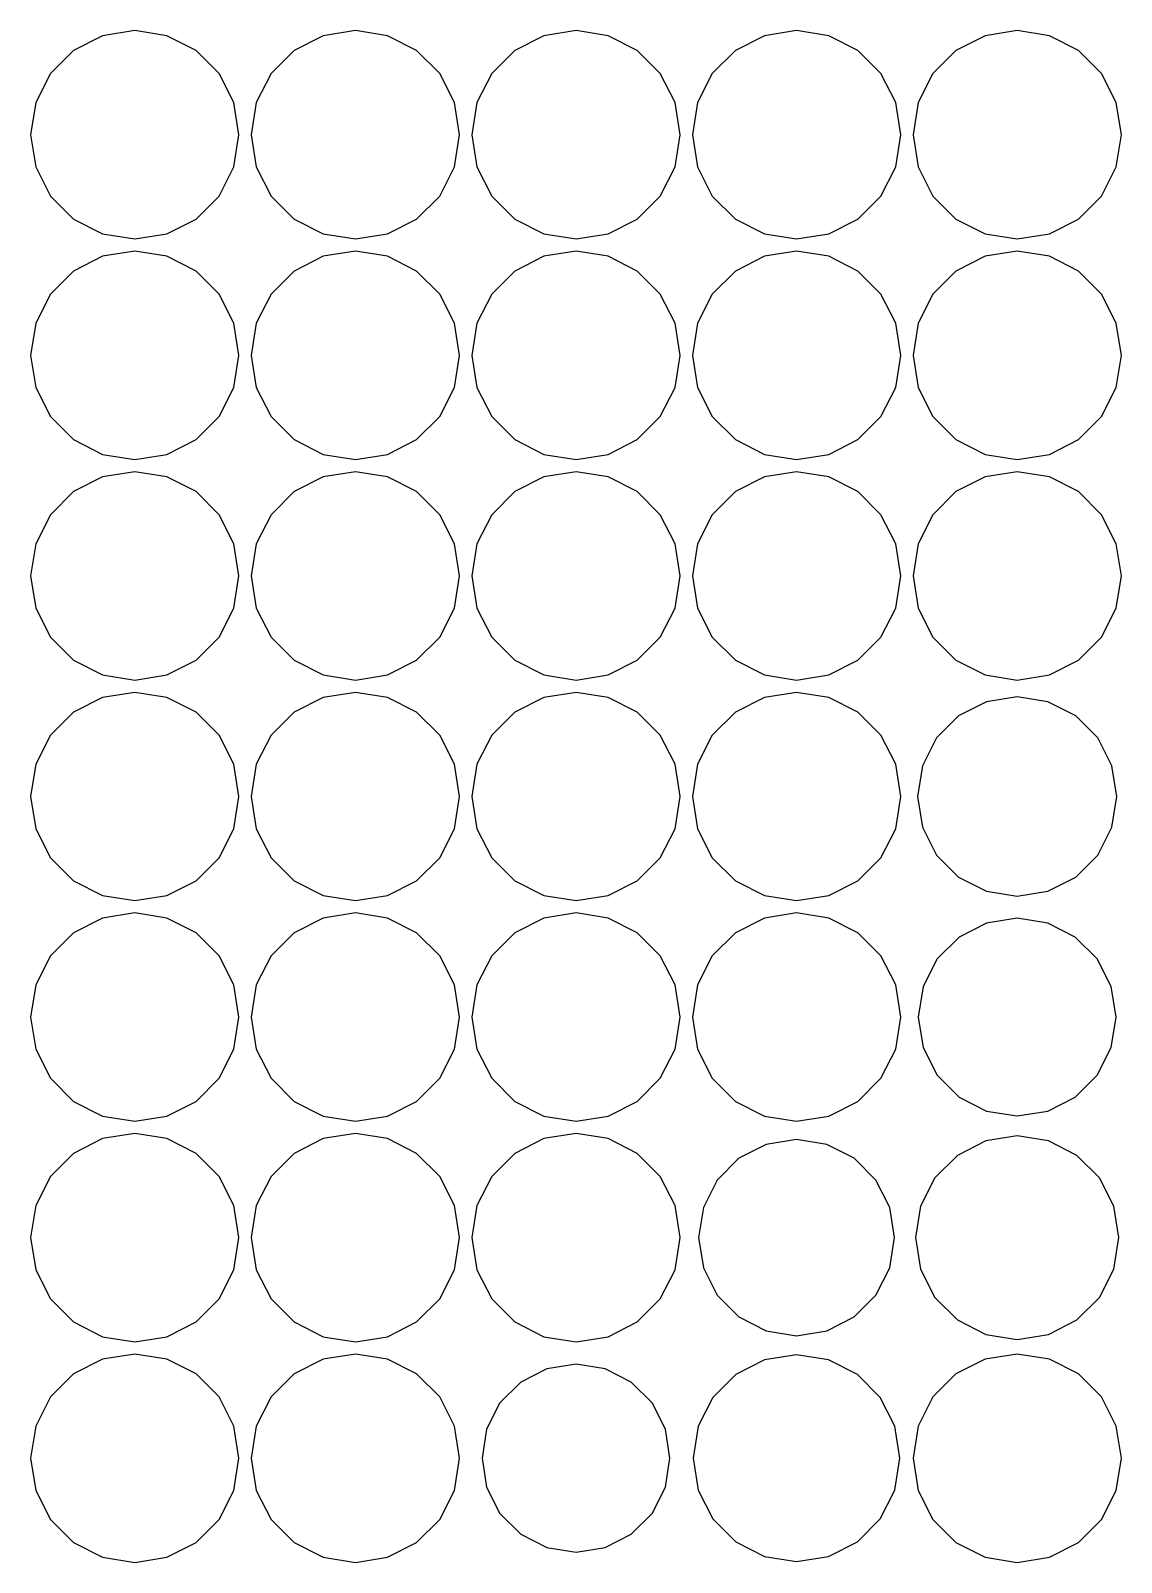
# Model space of a CAD drawing. Header units: metres. Extents: x -319 to 328, y -240 to 246.
# Drawn here: x -85.5 to 3.5, y 120.5 to 245.5 of the extents above; entities that cross this region are included whole.
import ezdxf

# ---------------------------------------------------------------- set-up
doc = ezdxf.new("R2010")
doc.units = ezdxf.units.M

msp = doc.modelspace()

# ---------------------------------------------------------------- linework, layer by layer
for p, q in [((-79.62665, 245.08398, -415.6922), (-81.99617, 243.87665, -415.6922)), ((-77, 245.5, -415.6922), (-79.62665, 245.08398, -415.6922)), ((-74.37335, 245.08398, -415.6922), (-77, 245.5, -415.6922)), ((-72.00383, 243.87665, -415.6922), (-74.37335, 245.08398, -415.6922)), ((-61.626648, 245.08398, -415.6922), (-63.996185, 243.87665, -415.6922)), ((-59, 245.5, -415.6922), (-61.626648, 245.08398, -415.6922)), ((-56.373352, 245.08398, -415.6922), (-59, 245.5, -415.6922)), ((-54.003815, 243.87665, -415.6922), (-56.373352, 245.08398, -415.6922)), ((-43.626648, 245.08398, -415.6922), (-45.996185, 243.87665, -415.6922)), ((-41, 245.5, -415.6922), (-43.626648, 245.08398, -415.6922)), ((-38.373352, 245.08398, -415.6922), (-41, 245.5, -415.6922)), ((-36.003815, 243.87665, -415.6922), (-38.373352, 245.08398, -415.6922)), ((-25.626648, 245.08398, -415.6922), (-27.996185, 243.87665, -415.6922)), ((-23, 245.5, -415.6922), (-25.626648, 245.08398, -415.6922)), ((-20.373352, 245.08398, -415.6922), (-23, 245.5, -415.6922)), ((-18.003815, 243.87665, -415.6922), (-20.373352, 245.08398, -415.6922)), ((-7.626648, 245.08398, -415.6922), (-9.996185, 243.87665, -415.6922)), ((-5, 245.5, -415.6922), (-7.626648, 245.08398, -415.6922)), ((-2.373352, 245.08398, -415.6922), (-5, 245.5, -415.6922)), ((-0.003815, 243.87665, -415.6922), (-2.373352, 245.08398, -415.6922)), ((-81.99617, 243.87665, -415.6922), (-83.87665, 241.99619, -415.6922)), ((-70.12335, 241.99619, -415.6922), (-72.00383, 243.87665, -415.6922)), ((-63.996185, 243.87665, -415.6922), (-65.87665, 241.99619, -415.6922)), ((-52.123352, 241.99619, -415.6922), (-54.003815, 243.87665, -415.6922)), ((-45.996185, 243.87665, -415.6922), (-47.876648, 241.99619, -415.6922)), ((-34.123352, 241.99619, -415.6922), (-36.003815, 243.87665, -415.6922)), ((-27.996185, 243.87665, -415.6922), (-29.876648, 241.99619, -415.6922)), ((-16.123352, 241.99619, -415.6922), (-18.003815, 243.87665, -415.6922)), ((-9.996185, 243.87665, -415.6922), (-11.876648, 241.99619, -415.6922)), ((1.876648, 241.99619, -415.6922), (-0.003815, 243.87665, -415.6922)), ((-83.87665, 241.99619, -415.6922), (-85.083984, 239.62665, -415.6922)), ((-68.916016, 239.62665, -415.6922), (-70.12335, 241.99619, -415.6922)), ((-65.87665, 241.99619, -415.6922), (-67.083984, 239.62665, -415.6922)), ((-50.916016, 239.62665, -415.6922), (-52.123352, 241.99619, -415.6922)), ((-47.876648, 241.99619, -415.6922), (-49.083984, 239.62665, -415.6922)), ((-32.916016, 239.62665, -415.6922), (-34.123352, 241.99619, -415.6922)), ((-29.876648, 241.99619, -415.6922), (-31.083984, 239.62665, -415.6922)), ((-14.916016, 239.62665, -415.6922), (-16.123352, 241.99619, -415.6922)), ((-11.876648, 241.99619, -415.6922), (-13.083984, 239.62665, -415.6922)), ((3.083984, 239.62665, -415.6922), (1.876648, 241.99619, -415.6922)), ((-85.083984, 239.62665, -415.6922), (-85.5, 237, -415.6922)), ((-68.5, 237, -415.6922), (-68.916016, 239.62665, -415.6922)), ((-67.083984, 239.62665, -415.6922), (-67.5, 237, -415.6922)), ((-50.5, 237, -415.6922), (-50.916016, 239.62665, -415.6922)), ((-49.083984, 239.62665, -415.6922), (-49.5, 237, -415.6922)), ((-32.5, 237, -415.6922), (-32.916016, 239.62665, -415.6922)), ((-31.083984, 239.62665, -415.6922), (-31.5, 237, -415.6922)), ((-14.5, 237, -415.6922), (-14.916016, 239.62665, -415.6922)), ((-13.083984, 239.62665, -415.6922), (-13.5, 237, -415.6922)), ((3.5, 237, -415.6922), (3.083984, 239.62665, -415.6922)), ((-85.5, 237, -415.6922), (-85.083984, 234.37335, -415.6922)), ((-68.916016, 234.37335, -415.6922), (-68.5, 237, -415.6922)), ((-67.5, 237, -415.6922), (-67.083984, 234.37335, -415.6922)), ((-50.916016, 234.37335, -415.6922), (-50.5, 237, -415.6922)), ((-49.5, 237, -415.6922), (-49.083984, 234.37335, -415.6922)), ((-32.916016, 234.37335, -415.6922), (-32.5, 237, -415.6922)), ((-31.5, 237, -415.6922), (-31.083984, 234.37335, -415.6922)), ((-14.916016, 234.37335, -415.6922), (-14.5, 237, -415.6922)), ((-13.5, 237, -415.6922), (-13.083984, 234.37335, -415.6922)), ((3.083984, 234.37335, -415.6922), (3.5, 237, -415.6922)), ((-85.083984, 234.37335, -415.6922), (-83.87665, 232.00381, -415.6922)), ((-70.12335, 232.00381, -415.6922), (-68.916016, 234.37335, -415.6922)), ((-67.083984, 234.37335, -415.6922), (-65.87665, 232.00381, -415.6922)), ((-52.123352, 232.00381, -415.6922), (-50.916016, 234.37335, -415.6922)), ((-49.083984, 234.37335, -415.6922), (-47.876648, 232.00381, -415.6922)), ((-34.123352, 232.00381, -415.6922), (-32.916016, 234.37335, -415.6922)), ((-31.083984, 234.37335, -415.6922), (-29.876648, 232.00381, -415.6922)), ((-16.123352, 232.00381, -415.6922), (-14.916016, 234.37335, -415.6922)), ((-13.083984, 234.37335, -415.6922), (-11.876648, 232.00381, -415.6922)), ((1.876648, 232.00381, -415.6922), (3.083984, 234.37335, -415.6922)), ((-83.87665, 232.00381, -415.6922), (-81.99617, 230.12335, -415.6922)), ((-72.00383, 230.12335, -415.6922), (-70.12335, 232.00381, -415.6922)), ((-65.87665, 232.00381, -415.6922), (-63.996185, 230.12335, -415.6922)), ((-54.003815, 230.12335, -415.6922), (-52.123352, 232.00381, -415.6922)), ((-47.876648, 232.00381, -415.6922), (-45.996185, 230.12335, -415.6922)), ((-36.003815, 230.12335, -415.6922), (-34.123352, 232.00381, -415.6922)), ((-29.876648, 232.00381, -415.6922), (-27.996185, 230.12335, -415.6922)), ((-18.003815, 230.12335, -415.6922), (-16.123352, 232.00381, -415.6922)), ((-11.876648, 232.00381, -415.6922), (-9.996185, 230.12335, -415.6922)), ((-0.003815, 230.12335, -415.6922), (1.876648, 232.00381, -415.6922)), ((-81.99617, 230.12335, -415.6922), (-79.62665, 228.91602, -415.6922)), ((-74.37335, 228.91602, -415.6922), (-72.00383, 230.12335, -415.6922)), ((-63.996185, 230.12335, -415.6922), (-61.626648, 228.91602, -415.6922)), ((-56.373352, 228.91602, -415.6922), (-54.003815, 230.12335, -415.6922)), ((-45.996185, 230.12335, -415.6922), (-43.626648, 228.91602, -415.6922)), ((-38.373352, 228.91602, -415.6922), (-36.003815, 230.12335, -415.6922)), ((-27.996185, 230.12335, -415.6922), (-25.626648, 228.91602, -415.6922)), ((-20.373352, 228.91602, -415.6922), (-18.003815, 230.12335, -415.6922)), ((-9.996185, 230.12335, -415.6922), (-7.626648, 228.91602, -415.6922)), ((-2.373352, 228.91602, -415.6922), (-0.003815, 230.12335, -415.6922)), ((-79.62665, 228.91602, -415.6922), (-77, 228.5, -415.6922)), ((-77, 228.5, -415.6922), (-74.37335, 228.91602, -415.6922)), ((-61.626648, 228.91602, -415.6922), (-59, 228.5, -415.6922)), ((-59, 228.5, -415.6922), (-56.373352, 228.91602, -415.6922)), ((-43.626648, 228.91602, -415.6922), (-41, 228.5, -415.6922)), ((-41, 228.5, -415.6922), (-38.373352, 228.91602, -415.6922)), ((-25.626648, 228.91602, -415.6922), (-23, 228.5, -415.6922)), ((-23, 228.5, -415.6922), (-20.373352, 228.91602, -415.6922)), ((-7.626648, 228.91602, -415.6922), (-5, 228.5, -415.6922)), ((-5, 228.5, -415.6922), (-2.373352, 228.91602, -415.6922)), ((-77, 227.5, -415.6922), (-79.62665, 227.08398, -415.6922)), ((-74.37335, 227.08398, -415.6922), (-77, 227.5, -415.6922)), ((-59, 227.5, -415.6922), (-61.626648, 227.08398, -415.6922)), ((-56.373352, 227.08398, -415.6922), (-59, 227.5, -415.6922)), ((-41, 227.5, -415.6922), (-43.626648, 227.08398, -415.6922)), ((-38.373352, 227.08398, -415.6922), (-41, 227.5, -415.6922)), ((-23, 227.5, -415.6922), (-25.626648, 227.08398, -415.6922)), ((-20.373352, 227.08398, -415.6922), (-23, 227.5, -415.6922)), ((-5, 227.5, -415.6922), (-7.626648, 227.08398, -415.6922)), ((-2.373352, 227.08398, -415.6922), (-5, 227.5, -415.6922)), ((-79.62665, 227.08398, -415.6922), (-81.99617, 225.87665, -415.6922)), ((-72.00383, 225.87665, -415.6922), (-74.37335, 227.08398, -415.6922)), ((-61.626648, 227.08398, -415.6922), (-63.996185, 225.87665, -415.6922)), ((-54.003815, 225.87665, -415.6922), (-56.373352, 227.08398, -415.6922)), ((-43.626648, 227.08398, -415.6922), (-45.996185, 225.87665, -415.6922)), ((-36.003815, 225.87665, -415.6922), (-38.373352, 227.08398, -415.6922)), ((-25.626648, 227.08398, -415.6922), (-27.996185, 225.87665, -415.6922)), ((-18.003815, 225.87665, -415.6922), (-20.373352, 227.08398, -415.6922)), ((-7.626648, 227.08398, -415.6922), (-9.996185, 225.87665, -415.6922)), ((-0.003815, 225.87665, -415.6922), (-2.373352, 227.08398, -415.6922)), ((-81.99617, 225.87665, -415.6922), (-83.87665, 223.99619, -415.6922)), ((-70.12335, 223.99619, -415.6922), (-72.00383, 225.87665, -415.6922)), ((-63.996185, 225.87665, -415.6922), (-65.87665, 223.99619, -415.6922)), ((-52.123352, 223.99619, -415.6922), (-54.003815, 225.87665, -415.6922)), ((-45.996185, 225.87665, -415.6922), (-47.876648, 223.99619, -415.6922)), ((-34.123352, 223.99619, -415.6922), (-36.003815, 225.87665, -415.6922)), ((-27.996185, 225.87665, -415.6922), (-29.876648, 223.99619, -415.6922)), ((-16.123352, 223.99619, -415.6922), (-18.003815, 225.87665, -415.6922)), ((-9.996185, 225.87665, -415.6922), (-11.876648, 223.99619, -415.6922)), ((1.876648, 223.99619, -415.6922), (-0.003815, 225.87665, -415.6922)), ((-83.87665, 223.99619, -415.6922), (-85.083984, 221.62665, -415.6922)), ((-68.916016, 221.62665, -415.6922), (-70.12335, 223.99619, -415.6922)), ((-65.87665, 223.99619, -415.6922), (-67.083984, 221.62665, -415.6922)), ((-50.916016, 221.62665, -415.6922), (-52.123352, 223.99619, -415.6922)), ((-47.876648, 223.99619, -415.6922), (-49.083984, 221.62665, -415.6922)), ((-32.916016, 221.62665, -415.6922), (-34.123352, 223.99619, -415.6922)), ((-29.876648, 223.99619, -415.6922), (-31.083984, 221.62665, -415.6922)), ((-14.916016, 221.62665, -415.6922), (-16.123352, 223.99619, -415.6922)), ((-11.876648, 223.99619, -415.6922), (-13.083984, 221.62665, -415.6922)), ((3.083984, 221.62665, -415.6922), (1.876648, 223.99619, -415.6922)), ((-85.083984, 221.62665, -415.6922), (-85.5, 219, -415.6922)), ((-68.5, 219, -415.6922), (-68.916016, 221.62665, -415.6922)), ((-67.083984, 221.62665, -415.6922), (-67.5, 219, -415.6922)), ((-50.5, 219, -415.6922), (-50.916016, 221.62665, -415.6922)), ((-49.083984, 221.62665, -415.6922), (-49.5, 219, -415.6922)), ((-32.5, 219, -415.6922), (-32.916016, 221.62665, -415.6922)), ((-31.083984, 221.62665, -415.6922), (-31.5, 219, -415.6922)), ((-14.5, 219, -415.6922), (-14.916016, 221.62665, -415.6922)), ((-13.083984, 221.62665, -415.6922), (-13.5, 219, -415.6922)), ((3.5, 219, -415.6922), (3.083984, 221.62665, -415.6922)), ((-85.5, 219, -415.6922), (-85.083984, 216.37335, -415.6922)), ((-68.916016, 216.37335, -415.6922), (-68.5, 219, -415.6922)), ((-67.5, 219, -415.6922), (-67.083984, 216.37335, -415.6922)), ((-50.916016, 216.37335, -415.6922), (-50.5, 219, -415.6922)), ((-49.5, 219, -415.6922), (-49.083984, 216.37335, -415.6922)), ((-32.916016, 216.37335, -415.6922), (-32.5, 219, -415.6922)), ((-31.5, 219, -415.6922), (-31.083984, 216.37335, -415.6922)), ((-14.916016, 216.37335, -415.6922), (-14.5, 219, -415.6922)), ((-13.5, 219, -415.6922), (-13.083984, 216.37335, -415.6922)), ((3.083984, 216.37335, -415.6922), (3.5, 219, -415.6922)), ((-85.083984, 216.37335, -415.6922), (-83.87665, 214.00381, -415.6922)), ((-70.12335, 214.00381, -415.6922), (-68.916016, 216.37335, -415.6922)), ((-67.083984, 216.37335, -415.6922), (-65.87665, 214.00381, -415.6922)), ((-52.123352, 214.00381, -415.6922), (-50.916016, 216.37335, -415.6922)), ((-49.083984, 216.37335, -415.6922), (-47.876648, 214.00381, -415.6922)), ((-34.123352, 214.00381, -415.6922), (-32.916016, 216.37335, -415.6922)), ((-31.083984, 216.37335, -415.6922), (-29.876648, 214.00381, -415.6922)), ((-16.123352, 214.00381, -415.6922), (-14.916016, 216.37335, -415.6922)), ((-13.083984, 216.37335, -415.6922), (-11.876648, 214.00381, -415.6922)), ((1.876648, 214.00381, -415.6922), (3.083984, 216.37335, -415.6922)), ((-83.87665, 214.00381, -415.6922), (-81.99617, 212.12335, -415.6922)), ((-72.00383, 212.12335, -415.6922), (-70.12335, 214.00381, -415.6922)), ((-65.87665, 214.00381, -415.6922), (-63.996185, 212.12335, -415.6922)), ((-54.003815, 212.12335, -415.6922), (-52.123352, 214.00381, -415.6922)), ((-47.876648, 214.00381, -415.6922), (-45.996185, 212.12335, -415.6922)), ((-36.003815, 212.12335, -415.6922), (-34.123352, 214.00381, -415.6922)), ((-29.876648, 214.00381, -415.6922), (-27.996185, 212.12335, -415.6922)), ((-18.003815, 212.12335, -415.6922), (-16.123352, 214.00381, -415.6922)), ((-11.876648, 214.00381, -415.6922), (-9.996185, 212.12335, -415.6922)), ((-0.003815, 212.12335, -415.6922), (1.876648, 214.00381, -415.6922)), ((-81.99617, 212.12335, -415.6922), (-79.62665, 210.91602, -415.6922)), ((-74.37335, 210.91602, -415.6922), (-72.00383, 212.12335, -415.6922)), ((-63.996185, 212.12335, -415.6922), (-61.626648, 210.91602, -415.6922)), ((-56.373352, 210.91602, -415.6922), (-54.003815, 212.12335, -415.6922)), ((-45.996185, 212.12335, -415.6922), (-43.626648, 210.91602, -415.6922)), ((-38.373352, 210.91602, -415.6922), (-36.003815, 212.12335, -415.6922)), ((-27.996185, 212.12335, -415.6922), (-25.626648, 210.91602, -415.6922)), ((-20.373352, 210.91602, -415.6922), (-18.003815, 212.12335, -415.6922)), ((-9.996185, 212.12335, -415.6922), (-7.626648, 210.91602, -415.6922)), ((-2.373352, 210.91602, -415.6922), (-0.003815, 212.12335, -415.6922)), ((-79.62665, 210.91602, -415.6922), (-77, 210.5, -415.6922)), ((-77, 210.5, -415.6922), (-74.37335, 210.91602, -415.6922)), ((-61.626648, 210.91602, -415.6922), (-59, 210.5, -415.6922)), ((-59, 210.5, -415.6922), (-56.373352, 210.91602, -415.6922)), ((-43.626648, 210.91602, -415.6922), (-41, 210.5, -415.6922)), ((-41, 210.5, -415.6922), (-38.373352, 210.91602, -415.6922)), ((-25.626648, 210.91602, -415.6922), (-23, 210.5, -415.6922)), ((-23, 210.5, -415.6922), (-20.373352, 210.91602, -415.6922)), ((-7.626648, 210.91602, -415.6922), (-5, 210.5, -415.6922)), ((-5, 210.5, -415.6922), (-2.373352, 210.91602, -415.6922)), ((-79.62665, 209.08398, -415.6922), (-81.99617, 207.87665, -415.6922)), ((-77, 209.5, -415.6922), (-79.62665, 209.08398, -415.6922)), ((-74.37335, 209.08398, -415.6922), (-77, 209.5, -415.6922)), ((-72.00383, 207.87665, -415.6922), (-74.37335, 209.08398, -415.6922)), ((-61.626648, 209.08398, -415.6922), (-63.996185, 207.87665, -415.6922)), ((-59, 209.5, -415.6922), (-61.626648, 209.08398, -415.6922)), ((-56.373352, 209.08398, -415.6922), (-59, 209.5, -415.6922)), ((-54.003815, 207.87665, -415.6922), (-56.373352, 209.08398, -415.6922)), ((-43.626648, 209.08398, -415.6922), (-45.996185, 207.87665, -415.6922)), ((-41, 209.5, -415.6922), (-43.626648, 209.08398, -415.6922)), ((-38.373352, 209.08398, -415.6922), (-41, 209.5, -415.6922)), ((-36.003815, 207.87665, -415.6922), (-38.373352, 209.08398, -415.6922)), ((-25.626648, 209.08398, -415.6922), (-27.996185, 207.87665, -415.6922)), ((-23, 209.5, -415.6922), (-25.626648, 209.08398, -415.6922)), ((-20.373352, 209.08398, -415.6922), (-23, 209.5, -415.6922)), ((-18.003815, 207.87665, -415.6922), (-20.373352, 209.08398, -415.6922)), ((-7.626648, 209.08398, -415.6922), (-9.996185, 207.87665, -415.6922)), ((-5, 209.5, -415.6922), (-7.626648, 209.08398, -415.6922)), ((-2.373352, 209.08398, -415.6922), (-5, 209.5, -415.6922)), ((-0.003815, 207.87665, -415.6922), (-2.373352, 209.08398, -415.6922)), ((-81.99617, 207.87665, -415.6922), (-83.87665, 205.99619, -415.6922)), ((-70.12335, 205.99619, -415.6922), (-72.00383, 207.87665, -415.6922)), ((-63.996185, 207.87665, -415.6922), (-65.87665, 205.99619, -415.6922)), ((-52.123352, 205.99619, -415.6922), (-54.003815, 207.87665, -415.6922)), ((-45.996185, 207.87665, -415.6922), (-47.876648, 205.99619, -415.6922)), ((-34.123352, 205.99619, -415.6922), (-36.003815, 207.87665, -415.6922)), ((-27.996185, 207.87665, -415.6922), (-29.876648, 205.99619, -415.6922)), ((-16.123352, 205.99619, -415.6922), (-18.003815, 207.87665, -415.6922)), ((-9.996185, 207.87665, -415.6922), (-11.876648, 205.99619, -415.6922)), ((1.876648, 205.99619, -415.6922), (-0.003815, 207.87665, -415.6922)), ((-83.87665, 205.99619, -415.6922), (-85.083984, 203.62665, -415.6922)), ((-68.916016, 203.62665, -415.6922), (-70.12335, 205.99619, -415.6922)), ((-65.87665, 205.99619, -415.6922), (-67.083984, 203.62665, -415.6922)), ((-50.916016, 203.62665, -415.6922), (-52.123352, 205.99619, -415.6922)), ((-47.876648, 205.99619, -415.6922), (-49.083984, 203.62665, -415.6922)), ((-32.916016, 203.62665, -415.6922), (-34.123352, 205.99619, -415.6922)), ((-29.876648, 205.99619, -415.6922), (-31.083984, 203.62665, -415.6922)), ((-14.916016, 203.62665, -415.6922), (-16.123352, 205.99619, -415.6922)), ((-11.876648, 205.99619, -415.6922), (-13.083984, 203.62665, -415.6922)), ((3.083984, 203.62665, -415.6922), (1.876648, 205.99619, -415.6922)), ((-85.083984, 203.62665, -415.6922), (-85.5, 201, -415.6922)), ((-68.5, 201, -415.6922), (-68.916016, 203.62665, -415.6922)), ((-67.083984, 203.62665, -415.6922), (-67.5, 201, -415.6922)), ((-50.5, 201, -415.6922), (-50.916016, 203.62665, -415.6922)), ((-49.083984, 203.62665, -415.6922), (-49.5, 201, -415.6922)), ((-32.5, 201, -415.6922), (-32.916016, 203.62665, -415.6922)), ((-31.083984, 203.62665, -415.6922), (-31.5, 201, -415.6922)), ((-14.5, 201, -415.6922), (-14.916016, 203.62665, -415.6922)), ((-13.083984, 203.62665, -415.6922), (-13.5, 201, -415.6922)), ((3.5, 201, -415.6922), (3.083984, 203.62665, -415.6922)), ((-85.5, 201, -415.6922), (-85.083984, 198.37335, -415.6922)), ((-68.916016, 198.37335, -415.6922), (-68.5, 201, -415.6922)), ((-67.5, 201, -415.6922), (-67.083984, 198.37335, -415.6922)), ((-50.916016, 198.37335, -415.6922), (-50.5, 201, -415.6922)), ((-49.5, 201, -415.6922), (-49.083984, 198.37335, -415.6922)), ((-32.916016, 198.37335, -415.6922), (-32.5, 201, -415.6922)), ((-31.5, 201, -415.6922), (-31.083984, 198.37335, -415.6922)), ((-14.916016, 198.37335, -415.6922), (-14.5, 201, -415.6922)), ((-13.5, 201, -415.6922), (-13.083984, 198.37335, -415.6922)), ((3.083984, 198.37335, -415.6922), (3.5, 201, -415.6922)), ((-85.083984, 198.37335, -415.6922), (-83.87665, 196.00381, -415.6922)), ((-70.12335, 196.00381, -415.6922), (-68.916016, 198.37335, -415.6922)), ((-67.083984, 198.37335, -415.6922), (-65.87665, 196.00381, -415.6922)), ((-52.123352, 196.00381, -415.6922), (-50.916016, 198.37335, -415.6922)), ((-49.083984, 198.37335, -415.6922), (-47.876648, 196.00381, -415.6922)), ((-34.123352, 196.00381, -415.6922), (-32.916016, 198.37335, -415.6922)), ((-31.083984, 198.37335, -415.6922), (-29.876648, 196.00381, -415.6922)), ((-16.123352, 196.00381, -415.6922), (-14.916016, 198.37335, -415.6922)), ((-13.083984, 198.37335, -415.6922), (-11.876648, 196.00381, -415.6922)), ((1.876648, 196.00381, -415.6922), (3.083984, 198.37335, -415.6922)), ((-83.87665, 196.00381, -415.6922), (-81.99617, 194.12335, -415.6922)), ((-72.00383, 194.12335, -415.6922), (-70.12335, 196.00381, -415.6922)), ((-65.87665, 196.00381, -415.6922), (-63.996185, 194.12335, -415.6922)), ((-54.003815, 194.12335, -415.6922), (-52.123352, 196.00381, -415.6922)), ((-47.876648, 196.00381, -415.6922), (-45.996185, 194.12335, -415.6922)), ((-36.003815, 194.12335, -415.6922), (-34.123352, 196.00381, -415.6922)), ((-29.876648, 196.00381, -415.6922), (-27.996185, 194.12335, -415.6922)), ((-18.003815, 194.12335, -415.6922), (-16.123352, 196.00381, -415.6922)), ((-11.876648, 196.00381, -415.6922), (-9.996185, 194.12335, -415.6922)), ((-0.003815, 194.12335, -415.6922), (1.876648, 196.00381, -415.6922)), ((-81.99617, 194.12335, -415.6922), (-79.62665, 192.91602, -415.6922)), ((-74.37335, 192.91602, -415.6922), (-72.00383, 194.12335, -415.6922)), ((-63.996185, 194.12335, -415.6922), (-61.626648, 192.91602, -415.6922)), ((-56.373352, 192.91602, -415.6922), (-54.003815, 194.12335, -415.6922)), ((-45.996185, 194.12335, -415.6922), (-43.626648, 192.91602, -415.6922)), ((-38.373352, 192.91602, -415.6922), (-36.003815, 194.12335, -415.6922)), ((-27.996185, 194.12335, -415.6922), (-25.626648, 192.91602, -415.6922)), ((-20.373352, 192.91602, -415.6922), (-18.003815, 194.12335, -415.6922)), ((-9.996185, 194.12335, -415.6922), (-7.626648, 192.91602, -415.6922)), ((-2.373352, 192.91602, -415.6922), (-0.003815, 194.12335, -415.6922)), ((-79.62665, 192.91602, -415.6922), (-77, 192.5, -415.6922)), ((-77, 192.5, -415.6922), (-74.37335, 192.91602, -415.6922)), ((-61.626648, 192.91602, -415.6922), (-59, 192.5, -415.6922)), ((-59, 192.5, -415.6922), (-56.373352, 192.91602, -415.6922)), ((-43.626648, 192.91602, -415.6922), (-41, 192.5, -415.6922)), ((-41, 192.5, -415.6922), (-38.373352, 192.91602, -415.6922)), ((-25.626648, 192.91602, -415.6922), (-23, 192.5, -415.6922)), ((-23, 192.5, -415.6922), (-20.373352, 192.91602, -415.6922)), ((-7.626648, 192.91602, -415.6922), (-5, 192.5, -415.6922)), ((-5, 192.5, -415.6922), (-2.373352, 192.91602, -415.6922)), ((-77, 191.5, -415.6922), (-79.62665, 191.08398, -415.6922)), ((-74.37335, 191.08398, -415.6922), (-77, 191.5, -415.6922)), ((-59, 191.5, -415.6922), (-61.626648, 191.08398, -415.6922)), ((-56.373352, 191.08398, -415.6922), (-59, 191.5, -415.6922)), ((-41, 191.5, -415.6922), (-43.626648, 191.08398, -415.6922)), ((-38.373352, 191.08398, -415.6922), (-41, 191.5, -415.6922)), ((-23, 191.5, -415.6922), (-25.626648, 191.08398, -415.6922)), ((-20.373352, 191.08398, -415.6922), (-23, 191.5, -415.6922)), ((-79.62665, 191.08398, -415.6922), (-81.99617, 189.87665, -415.6922)), ((-72.00383, 189.87665, -415.6922), (-74.37335, 191.08398, -415.6922)), ((-61.626648, 191.08398, -415.6922), (-63.996185, 189.87665, -415.6922)), ((-54.003815, 189.87665, -415.6922), (-56.373352, 191.08398, -415.6922)), ((-43.626648, 191.08398, -415.6922), (-45.996185, 189.87665, -415.6922)), ((-36.003815, 189.87665, -415.6922), (-38.373352, 191.08398, -415.6922)), ((-25.626648, 191.08398, -415.6922), (-27.996185, 189.87665, -415.6922)), ((-18.003815, 189.87665, -415.6922), (-20.373352, 191.08398, -415.6922)), ((-7.513336, 190.73526, -415.6922), (-9.78064, 189.58002, -415.6922)), ((-5, 191.13333, -415.6922), (-7.513336, 190.73526, -415.6922)), ((-2.486664, 190.73526, -415.6922), (-5, 191.13333, -415.6922)), ((-0.21936, 189.58002, -415.6922), (-2.486664, 190.73526, -415.6922)), ((-81.99617, 189.87665, -415.6922), (-83.87665, 187.99619, -415.6922)), ((-70.12335, 187.99619, -415.6922), (-72.00383, 189.87665, -415.6922)), ((-63.996185, 189.87665, -415.6922), (-65.87665, 187.99619, -415.6922)), ((-52.123352, 187.99619, -415.6922), (-54.003815, 189.87665, -415.6922)), ((-45.996185, 189.87665, -415.6922), (-47.876648, 187.99619, -415.6922)), ((-34.123352, 187.99619, -415.6922), (-36.003815, 189.87665, -415.6922)), ((-27.996185, 189.87665, -415.6922), (-29.876648, 187.99619, -415.6922)), ((-16.123352, 187.99619, -415.6922), (-18.003815, 189.87665, -415.6922)), ((-9.78064, 189.58002, -415.6922), (-11.580017, 187.78064, -415.6922)), ((1.580017, 187.78064, -415.6922), (-0.21936, 189.58002, -415.6922)), ((-83.87665, 187.99619, -415.6922), (-85.083984, 185.62665, -415.6922)), ((-68.916016, 185.62665, -415.6922), (-70.12335, 187.99619, -415.6922)), ((-65.87665, 187.99619, -415.6922), (-67.083984, 185.62665, -415.6922)), ((-50.916016, 185.62665, -415.6922), (-52.123352, 187.99619, -415.6922)), ((-47.876648, 187.99619, -415.6922), (-49.083984, 185.62665, -415.6922)), ((-32.916016, 185.62665, -415.6922), (-34.123352, 187.99619, -415.6922)), ((-29.876648, 187.99619, -415.6922), (-31.083984, 185.62665, -415.6922)), ((-14.916016, 185.62665, -415.6922), (-16.123352, 187.99619, -415.6922)), ((-11.580017, 187.78064, -415.6922), (-12.73526, 185.51334, -415.6922)), ((2.73526, 185.51334, -415.6922), (1.580017, 187.78064, -415.6922)), ((-85.083984, 185.62665, -415.6922), (-85.5, 183, -415.6922)), ((-68.5, 183, -415.6922), (-68.916016, 185.62665, -415.6922)), ((-67.083984, 185.62665, -415.6922), (-67.5, 183, -415.6922)), ((-50.5, 183, -415.6922), (-50.916016, 185.62665, -415.6922)), ((-49.083984, 185.62665, -415.6922), (-49.5, 183, -415.6922)), ((-32.5, 183, -415.6922), (-32.916016, 185.62665, -415.6922)), ((-31.083984, 185.62665, -415.6922), (-31.5, 183, -415.6922)), ((-14.5, 183, -415.6922), (-14.916016, 185.62665, -415.6922)), ((-12.73526, 185.51334, -415.6922), (-13.133331, 183, -415.6922)), ((3.133331, 183, -415.6922), (2.73526, 185.51334, -415.6922)), ((-85.5, 183, -415.6922), (-85.083984, 180.37335, -415.6922)), ((-68.916016, 180.37335, -415.6922), (-68.5, 183, -415.6922)), ((-67.5, 183, -415.6922), (-67.083984, 180.37335, -415.6922)), ((-50.916016, 180.37335, -415.6922), (-50.5, 183, -415.6922)), ((-49.5, 183, -415.6922), (-49.083984, 180.37335, -415.6922)), ((-32.916016, 180.37335, -415.6922), (-32.5, 183, -415.6922)), ((-31.5, 183, -415.6922), (-31.083984, 180.37335, -415.6922)), ((-14.916016, 180.37335, -415.6922), (-14.5, 183, -415.6922)), ((-13.133331, 183, -415.6922), (-12.73526, 180.48666, -415.6922)), ((2.73526, 180.48666, -415.6922), (3.133331, 183, -415.6922)), ((-85.083984, 180.37335, -415.6922), (-83.87665, 178.00381, -415.6922)), ((-70.12335, 178.00381, -415.6922), (-68.916016, 180.37335, -415.6922)), ((-67.083984, 180.37335, -415.6922), (-65.87665, 178.00381, -415.6922)), ((-52.123352, 178.00381, -415.6922), (-50.916016, 180.37335, -415.6922)), ((-49.083984, 180.37335, -415.6922), (-47.876648, 178.00381, -415.6922)), ((-34.123352, 178.00381, -415.6922), (-32.916016, 180.37335, -415.6922)), ((-31.083984, 180.37335, -415.6922), (-29.876648, 178.00381, -415.6922)), ((-16.123352, 178.00381, -415.6922), (-14.916016, 180.37335, -415.6922)), ((-12.73526, 180.48666, -415.6922), (-11.580017, 178.21936, -415.6922)), ((1.580017, 178.21936, -415.6922), (2.73526, 180.48666, -415.6922)), ((-83.87665, 178.00381, -415.6922), (-81.99617, 176.12335, -415.6922)), ((-72.00383, 176.12335, -415.6922), (-70.12335, 178.00381, -415.6922)), ((-65.87665, 178.00381, -415.6922), (-63.996185, 176.12335, -415.6922)), ((-54.003815, 176.12335, -415.6922), (-52.123352, 178.00381, -415.6922)), ((-47.876648, 178.00381, -415.6922), (-45.996185, 176.12335, -415.6922)), ((-36.003815, 176.12335, -415.6922), (-34.123352, 178.00381, -415.6922)), ((-29.876648, 178.00381, -415.6922), (-27.996185, 176.12335, -415.6922)), ((-18.003815, 176.12335, -415.6922), (-16.123352, 178.00381, -415.6922)), ((-11.580017, 178.21936, -415.6922), (-9.78064, 176.41998, -415.6922)), ((-0.21936, 176.41998, -415.6922), (1.580017, 178.21936, -415.6922)), ((-9.78064, 176.41998, -415.6922), (-7.513336, 175.26474, -415.6922)), ((-2.486664, 175.26474, -415.6922), (-0.21936, 176.41998, -415.6922)), ((-81.99617, 176.12335, -415.6922), (-79.62665, 174.91602, -415.6922)), ((-74.37335, 174.91602, -415.6922), (-72.00383, 176.12335, -415.6922)), ((-63.996185, 176.12335, -415.6922), (-61.626648, 174.91602, -415.6922)), ((-56.373352, 174.91602, -415.6922), (-54.003815, 176.12335, -415.6922)), ((-45.996185, 176.12335, -415.6922), (-43.626648, 174.91602, -415.6922)), ((-38.373352, 174.91602, -415.6922), (-36.003815, 176.12335, -415.6922)), ((-27.996185, 176.12335, -415.6922), (-25.626648, 174.91602, -415.6922)), ((-20.373352, 174.91602, -415.6922), (-18.003815, 176.12335, -415.6922)), ((-7.513336, 175.26474, -415.6922), (-5, 174.86667, -415.6922)), ((-5, 174.86667, -415.6922), (-2.486664, 175.26474, -415.6922)), ((-79.62665, 174.91602, -415.6922), (-77, 174.5, -415.6922)), ((-77, 174.5, -415.6922), (-74.37335, 174.91602, -415.6922)), ((-61.626648, 174.91602, -415.6922), (-59, 174.5, -415.6922)), ((-59, 174.5, -415.6922), (-56.373352, 174.91602, -415.6922)), ((-43.626648, 174.91602, -415.6922), (-41, 174.5, -415.6922)), ((-41, 174.5, -415.6922), (-38.373352, 174.91602, -415.6922)), ((-25.626648, 174.91602, -415.6922), (-23, 174.5, -415.6922)), ((-23, 174.5, -415.6922), (-20.373352, 174.91602, -415.6922)), ((-79.62665, 173.08398, -415.6922), (-81.99617, 171.87665, -415.6922)), ((-77, 173.5, -415.6922), (-79.62665, 173.08398, -415.6922)), ((-74.37335, 173.08398, -415.6922), (-77, 173.5, -415.6922)), ((-72.00383, 171.87665, -415.6922), (-74.37335, 173.08398, -415.6922)), ((-61.626648, 173.08398, -415.6922), (-63.996185, 171.87665, -415.6922)), ((-59, 173.5, -415.6922), (-61.626648, 173.08398, -415.6922)), ((-56.373352, 173.08398, -415.6922), (-59, 173.5, -415.6922)), ((-54.003815, 171.87665, -415.6922), (-56.373352, 173.08398, -415.6922)), ((-43.626648, 173.08398, -415.6922), (-45.996185, 171.87665, -415.6922)), ((-41, 173.5, -415.6922), (-43.626648, 173.08398, -415.6922)), ((-38.373352, 173.08398, -415.6922), (-41, 173.5, -415.6922)), ((-36.003815, 171.87665, -415.6922), (-38.373352, 173.08398, -415.6922)), ((-25.626648, 173.08398, -415.6922), (-27.996185, 171.87665, -415.6922)), ((-23, 173.5, -415.6922), (-25.626648, 173.08398, -415.6922)), ((-20.373352, 173.08398, -415.6922), (-23, 173.5, -415.6922)), ((-18.003815, 171.87665, -415.6922), (-20.373352, 173.08398, -415.6922)), ((-7.492737, 172.67184, -415.6922), (-9.741455, 171.52606, -415.6922)), ((-5, 173.06668, -415.6922), (-7.492737, 172.67184, -415.6922)), ((-2.507263, 172.67184, -415.6922), (-5, 173.06668, -415.6922)), ((-0.258545, 171.52606, -415.6922), (-2.507263, 172.67184, -415.6922)), ((-81.99617, 171.87665, -415.6922), (-83.87665, 169.99619, -415.6922)), ((-70.12335, 169.99619, -415.6922), (-72.00383, 171.87665, -415.6922)), ((-63.996185, 171.87665, -415.6922), (-65.87665, 169.99619, -415.6922)), ((-52.123352, 169.99619, -415.6922), (-54.003815, 171.87665, -415.6922)), ((-45.996185, 171.87665, -415.6922), (-47.876648, 169.99619, -415.6922)), ((-34.123352, 169.99619, -415.6922), (-36.003815, 171.87665, -415.6922)), ((-27.996185, 171.87665, -415.6922), (-29.876648, 169.99619, -415.6922)), ((-16.123352, 169.99619, -415.6922), (-18.003815, 171.87665, -415.6922)), ((-9.741455, 171.52606, -415.6922), (-11.526062, 169.74146, -415.6922)), ((1.526062, 169.74146, -415.6922), (-0.258545, 171.52606, -415.6922)), ((-83.87665, 169.99619, -415.6922), (-85.083984, 167.62665, -415.6922)), ((-68.916016, 167.62665, -415.6922), (-70.12335, 169.99619, -415.6922)), ((-65.87665, 169.99619, -415.6922), (-67.083984, 167.62665, -415.6922)), ((-50.916016, 167.62665, -415.6922), (-52.123352, 169.99619, -415.6922)), ((-47.876648, 169.99619, -415.6922), (-49.083984, 167.62665, -415.6922)), ((-32.916016, 167.62665, -415.6922), (-34.123352, 169.99619, -415.6922)), ((-29.876648, 169.99619, -415.6922), (-31.083984, 167.62665, -415.6922)), ((-14.916016, 167.62665, -415.6922), (-16.123352, 169.99619, -415.6922)), ((-11.526062, 169.74146, -415.6922), (-12.671845, 167.49274, -415.6922)), ((2.671845, 167.49274, -415.6922), (1.526062, 169.74146, -415.6922)), ((-85.083984, 167.62665, -415.6922), (-85.5, 165, -415.6922)), ((-68.5, 165, -415.6922), (-68.916016, 167.62665, -415.6922)), ((-67.083984, 167.62665, -415.6922), (-67.5, 165, -415.6922)), ((-50.5, 165, -415.6922), (-50.916016, 167.62665, -415.6922)), ((-49.083984, 167.62665, -415.6922), (-49.5, 165, -415.6922)), ((-32.5, 165, -415.6922), (-32.916016, 167.62665, -415.6922)), ((-31.083984, 167.62665, -415.6922), (-31.5, 165, -415.6922)), ((-14.5, 165, -415.6922), (-14.916016, 167.62665, -415.6922)), ((-12.671845, 167.49274, -415.6922), (-13.066681, 165, -415.6922)), ((3.066681, 165, -415.6922), (2.671845, 167.49274, -415.6922)), ((-85.5, 165, -415.6922), (-85.083984, 162.37335, -415.6922)), ((-68.916016, 162.37335, -415.6922), (-68.5, 165, -415.6922)), ((-67.5, 165, -415.6922), (-67.083984, 162.37335, -415.6922)), ((-50.916016, 162.37335, -415.6922), (-50.5, 165, -415.6922)), ((-49.5, 165, -415.6922), (-49.083984, 162.37335, -415.6922)), ((-32.916016, 162.37335, -415.6922), (-32.5, 165, -415.6922)), ((-31.5, 165, -415.6922), (-31.083984, 162.37335, -415.6922)), ((-14.916016, 162.37335, -415.6922), (-14.5, 165, -415.6922)), ((-13.066681, 165, -415.6922), (-12.671845, 162.50726, -415.6922)), ((2.671845, 162.50726, -415.6922), (3.066681, 165, -415.6922)), ((-12.671845, 162.50726, -415.6922), (-11.526062, 160.25854, -415.6922)), ((1.526062, 160.25854, -415.6922), (2.671845, 162.50726, -415.6922)), ((-85.083984, 162.37335, -415.6922), (-83.87665, 160.00381, -415.6922)), ((-70.12335, 160.00381, -415.6922), (-68.916016, 162.37335, -415.6922)), ((-67.083984, 162.37335, -415.6922), (-65.87665, 160.00381, -415.6922)), ((-52.123352, 160.00381, -415.6922), (-50.916016, 162.37335, -415.6922)), ((-49.083984, 162.37335, -415.6922), (-47.876648, 160.00381, -415.6922)), ((-34.123352, 160.00381, -415.6922), (-32.916016, 162.37335, -415.6922)), ((-31.083984, 162.37335, -415.6922), (-29.876648, 160.00381, -415.6922)), ((-16.123352, 160.00381, -415.6922), (-14.916016, 162.37335, -415.6922)), ((-83.87665, 160.00381, -415.6922), (-81.99617, 158.12335, -415.6922)), ((-72.00383, 158.12335, -415.6922), (-70.12335, 160.00381, -415.6922)), ((-65.87665, 160.00381, -415.6922), (-63.996185, 158.12335, -415.6922)), ((-54.003815, 158.12335, -415.6922), (-52.123352, 160.00381, -415.6922)), ((-47.876648, 160.00381, -415.6922), (-45.996185, 158.12335, -415.6922)), ((-36.003815, 158.12335, -415.6922), (-34.123352, 160.00381, -415.6922)), ((-29.876648, 160.00381, -415.6922), (-27.996185, 158.12335, -415.6922)), ((-18.003815, 158.12335, -415.6922), (-16.123352, 160.00381, -415.6922)), ((-11.526062, 160.25854, -415.6922), (-9.741455, 158.47394, -415.6922)), ((-0.258545, 158.47394, -415.6922), (1.526062, 160.25854, -415.6922)), ((-81.99617, 158.12335, -415.6922), (-79.62665, 156.91602, -415.6922)), ((-74.37335, 156.91602, -415.6922), (-72.00383, 158.12335, -415.6922)), ((-63.996185, 158.12335, -415.6922), (-61.626648, 156.91602, -415.6922)), ((-56.373352, 156.91602, -415.6922), (-54.003815, 158.12335, -415.6922)), ((-45.996185, 158.12335, -415.6922), (-43.626648, 156.91602, -415.6922)), ((-38.373352, 156.91602, -415.6922), (-36.003815, 158.12335, -415.6922)), ((-27.996185, 158.12335, -415.6922), (-25.626648, 156.91602, -415.6922)), ((-20.373352, 156.91602, -415.6922), (-18.003815, 158.12335, -415.6922)), ((-9.741455, 158.47394, -415.6922), (-7.492737, 157.32816, -415.6922)), ((-2.507263, 157.32816, -415.6922), (-0.258545, 158.47394, -415.6922)), ((-79.62665, 156.91602, -415.6922), (-77, 156.5, -415.6922)), ((-77, 156.5, -415.6922), (-74.37335, 156.91602, -415.6922)), ((-61.626648, 156.91602, -415.6922), (-59, 156.5, -415.6922)), ((-59, 156.5, -415.6922), (-56.373352, 156.91602, -415.6922)), ((-43.626648, 156.91602, -415.6922), (-41, 156.5, -415.6922)), ((-41, 156.5, -415.6922), (-38.373352, 156.91602, -415.6922)), ((-25.626648, 156.91602, -415.6922), (-23, 156.5, -415.6922)), ((-23, 156.5, -415.6922), (-20.373352, 156.91602, -415.6922)), ((-7.492737, 157.32816, -415.6922), (-5, 156.93332, -415.6922)), ((-5, 156.93332, -415.6922), (-2.507263, 157.32816, -415.6922)), ((-79.62665, 155.08398, -415.6922), (-81.99617, 153.87665, -415.6922)), ((-77, 155.5, -415.6922), (-79.62665, 155.08398, -415.6922)), ((-74.37335, 155.08398, -415.6922), (-77, 155.5, -415.6922)), ((-72.00383, 153.87665, -415.6922), (-74.37335, 155.08398, -415.6922)), ((-61.626648, 155.08398, -415.6922), (-63.996185, 153.87665, -415.6922)), ((-59, 155.5, -415.6922), (-61.626648, 155.08398, -415.6922)), ((-56.373352, 155.08398, -415.6922), (-59, 155.5, -415.6922)), ((-54.003815, 153.87665, -415.6922), (-56.373352, 155.08398, -415.6922)), ((-43.626648, 155.08398, -415.6922), (-45.996185, 153.87665, -415.6922)), ((-41, 155.5, -415.6922), (-43.626648, 155.08398, -415.6922)), ((-38.373352, 155.08398, -415.6922), (-41, 155.5, -415.6922)), ((-36.003815, 153.87665, -415.6922), (-38.373352, 155.08398, -415.6922)), ((-23, 155, -415.6922), (-25.472137, 154.60846, -415.6922)), ((-20.527863, 154.60846, -415.6922), (-23, 155, -415.6922)), ((-5, 155.29999, -415.6922), (-7.56485, 154.89377, -415.6922)), ((-2.43515, 154.89377, -415.6922), (-5, 155.29999, -415.6922)), ((-81.99617, 153.87665, -415.6922), (-83.87665, 151.99619, -415.6922)), ((-70.12335, 151.99619, -415.6922), (-72.00383, 153.87665, -415.6922)), ((-63.996185, 153.87665, -415.6922), (-65.87665, 151.99619, -415.6922)), ((-52.123352, 151.99619, -415.6922), (-54.003815, 153.87665, -415.6922)), ((-45.996185, 153.87665, -415.6922), (-47.876648, 151.99619, -415.6922)), ((-34.123352, 151.99619, -415.6922), (-36.003815, 153.87665, -415.6922)), ((-25.472137, 154.60846, -415.6922), (-27.70227, 153.47214, -415.6922)), ((-18.29773, 153.47214, -415.6922), (-20.527863, 154.60846, -415.6922)), ((-7.56485, 154.89377, -415.6922), (-9.878632, 153.71484, -415.6922)), ((-0.121368, 153.71484, -415.6922), (-2.43515, 154.89377, -415.6922)), ((-27.70227, 153.47214, -415.6922), (-29.472137, 151.70227, -415.6922)), ((-16.527863, 151.70227, -415.6922), (-18.29773, 153.47214, -415.6922)), ((-9.878632, 153.71484, -415.6922), (-11.714844, 151.87863, -415.6922)), ((1.714844, 151.87863, -415.6922), (-0.121368, 153.71484, -415.6922)), ((-83.87665, 151.99619, -415.6922), (-85.083984, 149.62665, -415.6922)), ((-68.916016, 149.62665, -415.6922), (-70.12335, 151.99619, -415.6922)), ((-65.87665, 151.99619, -415.6922), (-67.083984, 149.62665, -415.6922)), ((-50.916016, 149.62665, -415.6922), (-52.123352, 151.99619, -415.6922)), ((-47.876648, 151.99619, -415.6922), (-49.083984, 149.62665, -415.6922)), ((-32.916016, 149.62665, -415.6922), (-34.123352, 151.99619, -415.6922)), ((-29.472137, 151.70227, -415.6922), (-30.60846, 149.47214, -415.6922)), ((-15.391541, 149.47214, -415.6922), (-16.527863, 151.70227, -415.6922)), ((-11.714844, 151.87863, -415.6922), (-12.893768, 149.56485, -415.6922)), ((2.893768, 149.56485, -415.6922), (1.714844, 151.87863, -415.6922)), ((-85.083984, 149.62665, -415.6922), (-85.5, 147, -415.6922)), ((-68.5, 147, -415.6922), (-68.916016, 149.62665, -415.6922)), ((-67.083984, 149.62665, -415.6922), (-67.5, 147, -415.6922)), ((-50.5, 147, -415.6922), (-50.916016, 149.62665, -415.6922)), ((-49.083984, 149.62665, -415.6922), (-49.5, 147, -415.6922)), ((-32.5, 147, -415.6922), (-32.916016, 149.62665, -415.6922)), ((-30.60846, 149.47214, -415.6922), (-31, 147, -415.6922)), ((-15, 147, -415.6922), (-15.391541, 149.47214, -415.6922)), ((-12.893768, 149.56485, -415.6922), (-13.299988, 147, -415.6922)), ((3.299988, 147, -415.6922), (2.893768, 149.56485, -415.6922)), ((-85.5, 147, -415.6922), (-85.083984, 144.37335, -415.6922)), ((-68.916016, 144.37335, -415.6922), (-68.5, 147, -415.6922)), ((-67.5, 147, -415.6922), (-67.083984, 144.37335, -415.6922)), ((-50.916016, 144.37335, -415.6922), (-50.5, 147, -415.6922)), ((-49.5, 147, -415.6922), (-49.083984, 144.37335, -415.6922)), ((-32.916016, 144.37335, -415.6922), (-32.5, 147, -415.6922)), ((-31, 147, -415.6922), (-30.60846, 144.52786, -415.6922)), ((-15.391541, 144.52786, -415.6922), (-15, 147, -415.6922)), ((-13.299988, 147, -415.6922), (-12.893768, 144.43515, -415.6922)), ((2.893768, 144.43515, -415.6922), (3.299988, 147, -415.6922)), ((-85.083984, 144.37335, -415.6922), (-83.87665, 142.00381, -415.6922)), ((-70.12335, 142.00381, -415.6922), (-68.916016, 144.37335, -415.6922)), ((-67.083984, 144.37335, -415.6922), (-65.87665, 142.00381, -415.6922)), ((-52.123352, 142.00381, -415.6922), (-50.916016, 144.37335, -415.6922)), ((-49.083984, 144.37335, -415.6922), (-47.876648, 142.00381, -415.6922)), ((-34.123352, 142.00381, -415.6922), (-32.916016, 144.37335, -415.6922)), ((-30.60846, 144.52786, -415.6922), (-29.472137, 142.29773, -415.6922)), ((-16.527863, 142.29773, -415.6922), (-15.391541, 144.52786, -415.6922)), ((-12.893768, 144.43515, -415.6922), (-11.714844, 142.12137, -415.6922)), ((1.714844, 142.12137, -415.6922), (2.893768, 144.43515, -415.6922)), ((-83.87665, 142.00381, -415.6922), (-81.99617, 140.12335, -415.6922)), ((-72.00383, 140.12335, -415.6922), (-70.12335, 142.00381, -415.6922)), ((-65.87665, 142.00381, -415.6922), (-63.996185, 140.12335, -415.6922)), ((-54.003815, 140.12335, -415.6922), (-52.123352, 142.00381, -415.6922)), ((-47.876648, 142.00381, -415.6922), (-45.996185, 140.12335, -415.6922)), ((-36.003815, 140.12335, -415.6922), (-34.123352, 142.00381, -415.6922)), ((-29.472137, 142.29773, -415.6922), (-27.70227, 140.52786, -415.6922)), ((-18.29773, 140.52786, -415.6922), (-16.527863, 142.29773, -415.6922)), ((-11.714844, 142.12137, -415.6922), (-9.878632, 140.28516, -415.6922)), ((-0.121399, 140.28516, -415.6922), (1.714844, 142.12137, -415.6922)), ((-81.99617, 140.12335, -415.6922), (-79.62665, 138.91602, -415.6922)), ((-74.37335, 138.91602, -415.6922), (-72.00383, 140.12335, -415.6922)), ((-63.996185, 140.12335, -415.6922), (-61.626648, 138.91602, -415.6922)), ((-56.373352, 138.91602, -415.6922), (-54.003815, 140.12335, -415.6922)), ((-45.996185, 140.12335, -415.6922), (-43.626648, 138.91602, -415.6922)), ((-38.373352, 138.91602, -415.6922), (-36.003815, 140.12335, -415.6922)), ((-27.70227, 140.52786, -415.6922), (-25.472137, 139.39154, -415.6922)), ((-20.527863, 139.39154, -415.6922), (-18.29773, 140.52786, -415.6922)), ((-9.878632, 140.28516, -415.6922), (-7.56485, 139.10623, -415.6922)), ((-2.43515, 139.10623, -415.6922), (-0.121399, 140.28516, -415.6922)), ((-79.62665, 138.91602, -415.6922), (-77, 138.5, -415.6922)), ((-77, 138.5, -415.6922), (-74.37335, 138.91602, -415.6922)), ((-61.626648, 138.91602, -415.6922), (-59, 138.5, -415.6922)), ((-59, 138.5, -415.6922), (-56.373352, 138.91602, -415.6922)), ((-43.626648, 138.91602, -415.6922), (-41, 138.5, -415.6922)), ((-41, 138.5, -415.6922), (-38.373352, 138.91602, -415.6922)), ((-25.472137, 139.39154, -415.6922), (-23, 139, -415.6922)), ((-23, 139, -415.6922), (-20.527863, 139.39154, -415.6922)), ((-7.56485, 139.10623, -415.6922), (-5, 138.70001, -415.6922)), ((-5, 138.70001, -415.6922), (-2.43515, 139.10623, -415.6922)), ((-77, 137.5, -415.6922), (-79.62665, 137.08398, -415.6922)), ((-74.37335, 137.08398, -415.6922), (-77, 137.5, -415.6922)), ((-59, 137.5, -415.6922), (-61.626648, 137.08398, -415.6922)), ((-56.373352, 137.08398, -415.6922), (-59, 137.5, -415.6922)), ((-5, 137.5, -415.6922), (-7.626648, 137.08398, -415.6922)), ((-2.373352, 137.08398, -415.6922), (-5, 137.5, -415.6922)), ((-79.62665, 137.08398, -415.6922), (-81.99617, 135.87665, -415.6922)), ((-72.00383, 135.87665, -415.6922), (-74.37335, 137.08398, -415.6922)), ((-61.626648, 137.08398, -415.6922), (-63.996185, 135.87665, -415.6922)), ((-54.003815, 135.87665, -415.6922), (-56.373352, 137.08398, -415.6922)), ((-43.36914, 136.29144, -415.6922), (-45.506348, 135.20245, -415.6922)), ((-41, 136.66666, -415.6922), (-43.36914, 136.29144, -415.6922)), ((-38.63086, 136.29144, -415.6922), (-41, 136.66666, -415.6922)), ((-36.493652, 135.20245, -415.6922), (-38.63086, 136.29144, -415.6922)), ((-25.606049, 137.02057, -415.6922), (-27.957, 135.82272, -415.6922)), ((-23, 137.43332, -415.6922), (-25.606049, 137.02057, -415.6922)), ((-20.393951, 137.02057, -415.6922), (-23, 137.43332, -415.6922)), ((-18.043, 135.82272, -415.6922), (-20.393951, 137.02057, -415.6922)), ((-7.626648, 137.08398, -415.6922), (-9.996185, 135.87665, -415.6922)), ((-0.003815, 135.87665, -415.6922), (-2.373352, 137.08398, -415.6922)), ((-81.99617, 135.87665, -415.6922), (-83.87665, 133.99619, -415.6922)), ((-70.12335, 133.99619, -415.6922), (-72.00383, 135.87665, -415.6922)), ((-63.996185, 135.87665, -415.6922), (-65.87665, 133.99619, -415.6922)), ((-52.123352, 133.99619, -415.6922), (-54.003815, 135.87665, -415.6922)), ((-45.506348, 135.20245, -415.6922), (-47.202454, 133.50635, -415.6922)), ((-34.797546, 133.50635, -415.6922), (-36.493652, 135.20245, -415.6922)), ((-27.957, 135.82272, -415.6922), (-29.822723, 133.957, -415.6922)), ((-16.177277, 133.957, -415.6922), (-18.043, 135.82272, -415.6922)), ((-9.996185, 135.87665, -415.6922), (-11.876648, 133.99619, -415.6922)), ((1.876648, 133.99619, -415.6922), (-0.003815, 135.87665, -415.6922)), ((-83.87665, 133.99619, -415.6922), (-85.083984, 131.62665, -415.6922)), ((-68.916016, 131.62665, -415.6922), (-70.12335, 133.99619, -415.6922)), ((-65.87665, 133.99619, -415.6922), (-67.083984, 131.62665, -415.6922)), ((-50.916016, 131.62665, -415.6922), (-52.123352, 133.99619, -415.6922)), ((-29.822723, 133.957, -415.6922), (-31.020569, 131.60605, -415.6922)), ((-14.979431, 131.60605, -415.6922), (-16.177277, 133.957, -415.6922)), ((-11.876648, 133.99619, -415.6922), (-13.083984, 131.62665, -415.6922)), ((3.083984, 131.62665, -415.6922), (1.876648, 133.99619, -415.6922)), ((-47.202454, 133.50635, -415.6922), (-48.291443, 131.36914, -415.6922)), ((-33.708557, 131.36914, -415.6922), (-34.797546, 133.50635, -415.6922)), ((-85.083984, 131.62665, -415.6922), (-85.5, 129, -415.6922)), ((-68.5, 129, -415.6922), (-68.916016, 131.62665, -415.6922)), ((-67.083984, 131.62665, -415.6922), (-67.5, 129, -415.6922)), ((-50.5, 129, -415.6922), (-50.916016, 131.62665, -415.6922)), ((-48.291443, 131.36914, -415.6922), (-48.666656, 129, -415.6922)), ((-33.333344, 129, -415.6922), (-33.708557, 131.36914, -415.6922)), ((-31.020569, 131.60605, -415.6922), (-31.43332, 129, -415.6922)), ((-14.566681, 129, -415.6922), (-14.979431, 131.60605, -415.6922)), ((-13.083984, 131.62665, -415.6922), (-13.5, 129, -415.6922)), ((3.5, 129, -415.6922), (3.083984, 131.62665, -415.6922)), ((-85.5, 129, -415.6922), (-85.083984, 126.37335, -415.6922)), ((-68.916016, 126.37335, -415.6922), (-68.5, 129, -415.6922)), ((-67.5, 129, -415.6922), (-67.083984, 126.37335, -415.6922)), ((-50.916016, 126.37335, -415.6922), (-50.5, 129, -415.6922)), ((-48.666656, 129, -415.6922), (-48.291443, 126.63086, -415.6922)), ((-33.708557, 126.63086, -415.6922), (-33.333344, 129, -415.6922)), ((-31.43332, 129, -415.6922), (-31.020569, 126.39395, -415.6922)), ((-14.979431, 126.39395, -415.6922), (-14.566681, 129, -415.6922)), ((-13.5, 129, -415.6922), (-13.083984, 126.37335, -415.6922)), ((3.083984, 126.37335, -415.6922), (3.5, 129, -415.6922)), ((-85.083984, 126.37335, -415.6922), (-83.87665, 124.003815, -415.6922)), ((-70.12335, 124.003815, -415.6922), (-68.916016, 126.37335, -415.6922)), ((-67.083984, 126.37335, -415.6922), (-65.87665, 124.003815, -415.6922)), ((-52.123352, 124.003815, -415.6922), (-50.916016, 126.37335, -415.6922)), ((-48.291443, 126.63086, -415.6922), (-47.202454, 124.49365, -415.6922)), ((-34.797546, 124.49365, -415.6922), (-33.708557, 126.63086, -415.6922)), ((-31.020569, 126.39395, -415.6922), (-29.822723, 124.043, -415.6922)), ((-16.177277, 124.043, -415.6922), (-14.979431, 126.39395, -415.6922)), ((-13.083984, 126.37335, -415.6922), (-11.876648, 124.003815, -415.6922)), ((1.876648, 124.003815, -415.6922), (3.083984, 126.37335, -415.6922)), ((-83.87665, 124.003815, -415.6922), (-81.99617, 122.12335, -415.6922)), ((-72.00383, 122.12335, -415.6922), (-70.12335, 124.003815, -415.6922)), ((-65.87665, 124.003815, -415.6922), (-63.996185, 122.12335, -415.6922)), ((-54.003815, 122.12335, -415.6922), (-52.123352, 124.003815, -415.6922)), ((-47.202454, 124.49365, -415.6922), (-45.506348, 122.79755, -415.6922)), ((-36.493652, 122.79755, -415.6922), (-34.797546, 124.49365, -415.6922)), ((-29.822723, 124.043, -415.6922), (-27.957, 122.17728, -415.6922)), ((-18.043, 122.17728, -415.6922), (-16.177277, 124.043, -415.6922)), ((-11.876648, 124.003815, -415.6922), (-9.996185, 122.12335, -415.6922)), ((-0.003815, 122.12335, -415.6922), (1.876648, 124.003815, -415.6922)), ((-45.506348, 122.79755, -415.6922), (-43.36914, 121.70856, -415.6922)), ((-38.63086, 121.70856, -415.6922), (-36.493652, 122.79755, -415.6922)), ((-81.99617, 122.12335, -415.6922), (-79.62665, 120.916016, -415.6922)), ((-74.37335, 120.916016, -415.6922), (-72.00383, 122.12335, -415.6922)), ((-63.996185, 122.12335, -415.6922), (-61.626648, 120.916016, -415.6922)), ((-56.373352, 120.916016, -415.6922), (-54.003815, 122.12335, -415.6922)), ((-43.36914, 121.70856, -415.6922), (-41, 121.33334, -415.6922)), ((-41, 121.33334, -415.6922), (-38.63086, 121.70856, -415.6922)), ((-27.957, 122.17728, -415.6922), (-25.606049, 120.97943, -415.6922)), ((-20.393951, 120.97943, -415.6922), (-18.043, 122.17728, -415.6922)), ((-9.996185, 122.12335, -415.6922), (-7.626648, 120.916016, -415.6922)), ((-2.373352, 120.916016, -415.6922), (-0.003815, 122.12335, -415.6922)), ((-79.62665, 120.916016, -415.6922), (-77, 120.5, -415.6922)), ((-77, 120.5, -415.6922), (-74.37335, 120.916016, -415.6922)), ((-61.626648, 120.916016, -415.6922), (-59, 120.5, -415.6922)), ((-59, 120.5, -415.6922), (-56.373352, 120.916016, -415.6922)), ((-25.606049, 120.97943, -415.6922), (-23, 120.56668, -415.6922)), ((-23, 120.56668, -415.6922), (-20.393951, 120.97943, -415.6922)), ((-7.626648, 120.916016, -415.6922), (-5, 120.5, -415.6922)), ((-5, 120.5, -415.6922), (-2.373352, 120.916016, -415.6922))]:
    msp.add_line(p, q)

doc.saveas('drawing.dxf')
